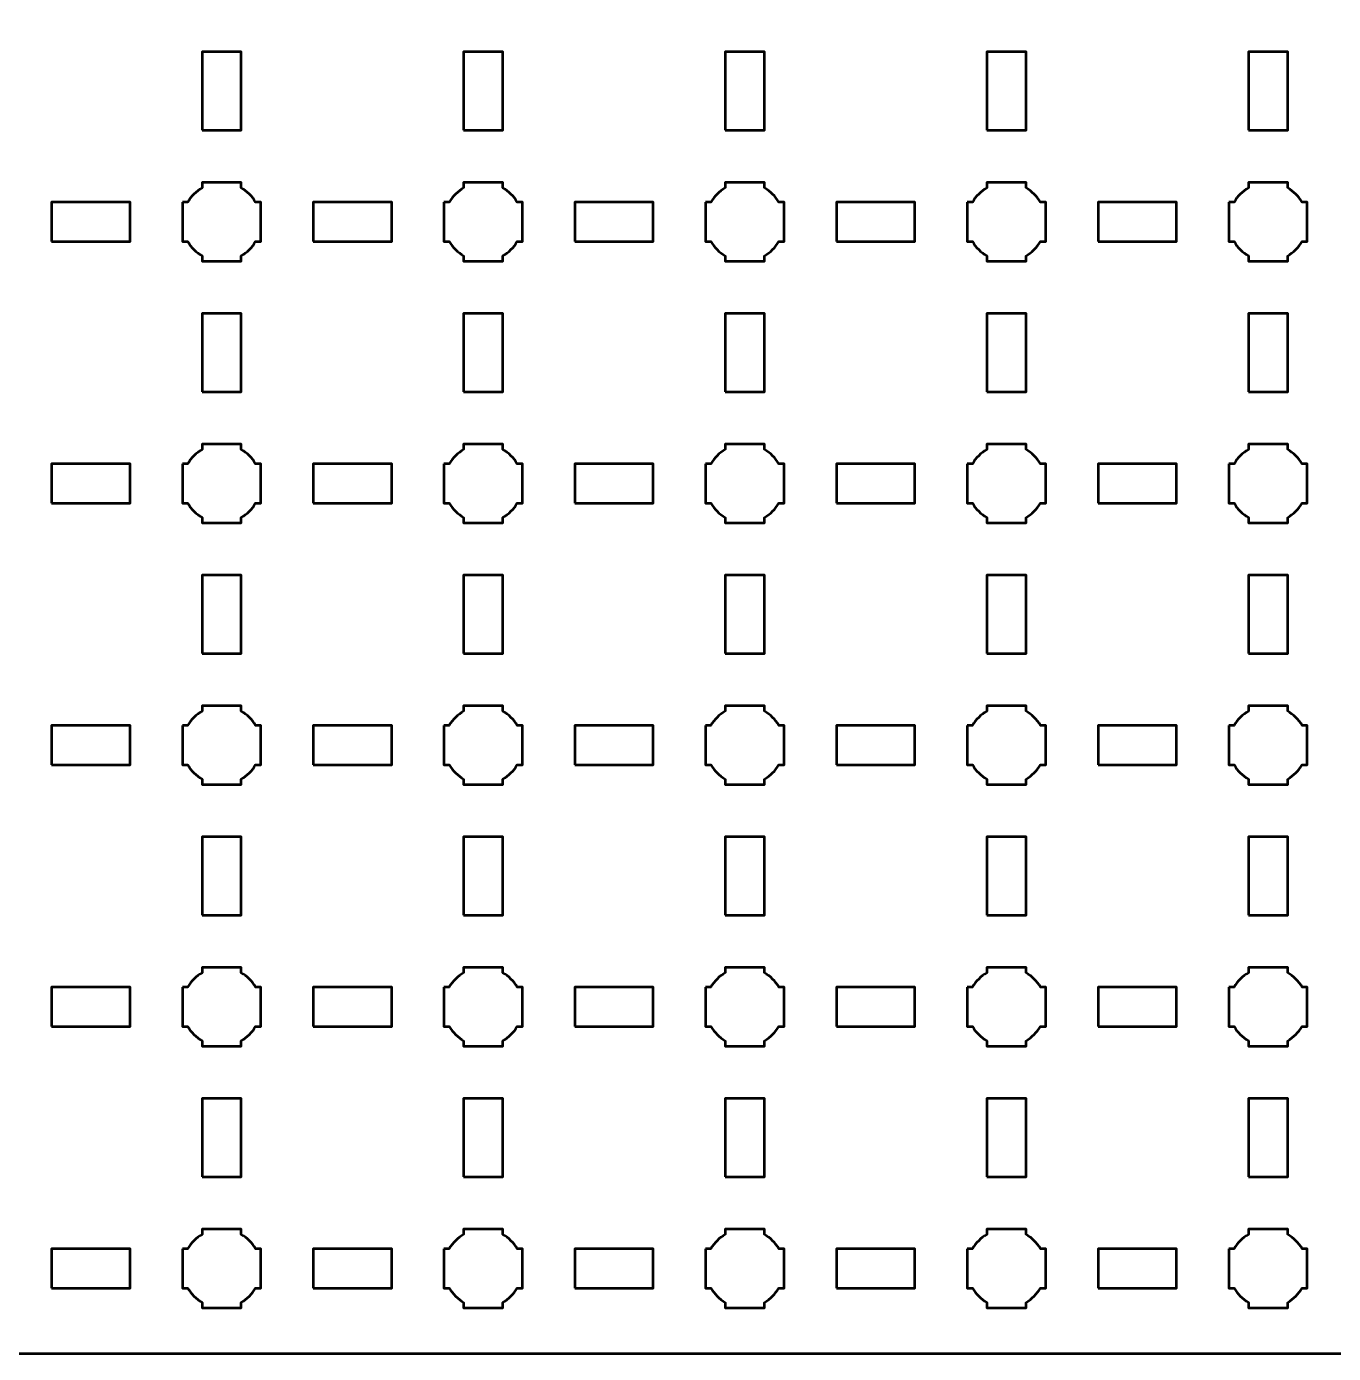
# Model space of a CAD drawing. Header units: centimetres. Extents: x -30.1 to 9.2, y -24.5 to -5.2.
# Drawn here: x -20.99 to -11, y -24.5 to -14.36 of the extents above; entities that cross this region are included whole.
import ezdxf

# ---------------------------------------------------------------- set-up
doc = ezdxf.new("R2010")
doc.units = ezdxf.units.CM
doc.header["$MEASUREMENT"] = 0
doc.layers.add('Layer 1', color=7, linetype='Continuous')

msp = doc.modelspace()

# ---------------------------------------------------------------- linework, layer by layer
at = {"layer": 'Layer 1', "color": 250, "lineweight": 53}
for points in [[(-19.65, -15.15), (-19.35, -15.15), (-19.35, -14.55), (-19.65, -14.55), (-19.65, -15.15)], [(-17.65, -15.15), (-17.35, -15.15), (-17.35, -14.55), (-17.65, -14.55), (-17.65, -15.15)], [(-15.65, -15.15), (-15.35, -15.15), (-15.35, -14.55), (-15.65, -14.55), (-15.65, -15.15)], [(-13.65, -15.15), (-13.35, -15.15), (-13.35, -14.55), (-13.65, -14.55), (-13.65, -15.15)], [(-11.65, -15.15), (-11.35, -15.15), (-11.35, -14.55), (-11.65, -14.55), (-11.65, -15.15)], [(-20.8, -16), (-20.2, -16), (-20.2, -15.7), (-20.8, -15.7), (-20.8, -16)], [(-18.8, -16), (-18.2, -16), (-18.2, -15.7), (-18.8, -15.7), (-18.8, -16)], [(-16.8, -16), (-16.2, -16), (-16.2, -15.7), (-16.8, -15.7), (-16.8, -16)], [(-14.8, -16), (-14.2, -16), (-14.2, -15.7), (-14.8, -15.7), (-14.8, -16)], [(-12.8, -16), (-12.2, -16), (-12.2, -15.7), (-12.8, -15.7), (-12.8, -16)], [(-19.65, -17.15), (-19.35, -17.15), (-19.35, -16.55), (-19.65, -16.55), (-19.65, -17.15)], [(-17.65, -17.15), (-17.35, -17.15), (-17.35, -16.55), (-17.65, -16.55), (-17.65, -17.15)], [(-15.65, -17.15), (-15.35, -17.15), (-15.35, -16.55), (-15.65, -16.55), (-15.65, -17.15)], [(-13.65, -17.15), (-13.35, -17.15), (-13.35, -16.55), (-13.65, -16.55), (-13.65, -17.15)], [(-11.65, -17.15), (-11.35, -17.15), (-11.35, -16.55), (-11.65, -16.55), (-11.65, -17.15)], [(-20.8, -18), (-20.2, -18), (-20.2, -17.7), (-20.8, -17.7), (-20.8, -18)], [(-18.8, -18), (-18.2, -18), (-18.2, -17.7), (-18.8, -17.7), (-18.8, -18)], [(-16.8, -18), (-16.2, -18), (-16.2, -17.7), (-16.8, -17.7), (-16.8, -18)], [(-14.8, -18), (-14.2, -18), (-14.2, -17.7), (-14.8, -17.7), (-14.8, -18)], [(-12.8, -18), (-12.2, -18), (-12.2, -17.7), (-12.8, -17.7), (-12.8, -18)], [(-19.65, -19.15), (-19.35, -19.15), (-19.35, -18.55), (-19.65, -18.55), (-19.65, -19.15)], [(-17.65, -19.15), (-17.35, -19.15), (-17.35, -18.55), (-17.65, -18.55), (-17.65, -19.15)], [(-15.65, -19.15), (-15.35, -19.15), (-15.35, -18.55), (-15.65, -18.55), (-15.65, -19.15)], [(-13.65, -19.15), (-13.35, -19.15), (-13.35, -18.55), (-13.65, -18.55), (-13.65, -19.15)], [(-11.65, -19.15), (-11.35, -19.15), (-11.35, -18.55), (-11.65, -18.55), (-11.65, -19.15)], [(-20.8, -20), (-20.2, -20), (-20.2, -19.7), (-20.8, -19.7), (-20.8, -20)], [(-18.8, -20), (-18.2, -20), (-18.2, -19.7), (-18.8, -19.7), (-18.8, -20)], [(-16.8, -20), (-16.2, -20), (-16.2, -19.7), (-16.8, -19.7), (-16.8, -20)], [(-14.8, -20), (-14.2, -20), (-14.2, -19.7), (-14.8, -19.7), (-14.8, -20)], [(-12.8, -20), (-12.2, -20), (-12.2, -19.7), (-12.8, -19.7), (-12.8, -20)], [(-19.65, -21.15), (-19.35, -21.15), (-19.35, -20.55), (-19.65, -20.55), (-19.65, -21.15)], [(-17.65, -21.15), (-17.35, -21.15), (-17.35, -20.55), (-17.65, -20.55), (-17.65, -21.15)], [(-15.65, -21.15), (-15.35, -21.15), (-15.35, -20.55), (-15.65, -20.55), (-15.65, -21.15)], [(-13.65, -21.15), (-13.35, -21.15), (-13.35, -20.55), (-13.65, -20.55), (-13.65, -21.15)], [(-11.65, -21.15), (-11.35, -21.15), (-11.35, -20.55), (-11.65, -20.55), (-11.65, -21.15)], [(-20.8, -22), (-20.2, -22), (-20.2, -21.7), (-20.8, -21.7), (-20.8, -22)], [(-18.8, -22), (-18.2, -22), (-18.2, -21.7), (-18.8, -21.7), (-18.8, -22)], [(-16.8, -22), (-16.2, -22), (-16.2, -21.7), (-16.8, -21.7), (-16.8, -22)], [(-14.8, -22), (-14.2, -22), (-14.2, -21.7), (-14.8, -21.7), (-14.8, -22)], [(-12.8, -22), (-12.2, -22), (-12.2, -21.7), (-12.8, -21.7), (-12.8, -22)], [(-19.65, -23.15), (-19.35, -23.15), (-19.35, -22.55), (-19.65, -22.55), (-19.65, -23.15)], [(-17.65, -23.15), (-17.35, -23.15), (-17.35, -22.55), (-17.65, -22.55), (-17.65, -23.15)], [(-15.65, -23.15), (-15.35, -23.15), (-15.35, -22.55), (-15.65, -22.55), (-15.65, -23.15)], [(-13.65, -23.15), (-13.35, -23.15), (-13.35, -22.55), (-13.65, -22.55), (-13.65, -23.15)], [(-11.65, -23.15), (-11.35, -23.15), (-11.35, -22.55), (-11.65, -22.55), (-11.65, -23.15)], [(-20.8, -24), (-20.2, -24), (-20.2, -23.7), (-20.8, -23.7), (-20.8, -24)], [(-18.8, -24), (-18.2, -24), (-18.2, -23.7), (-18.8, -23.7), (-18.8, -24)], [(-16.8, -24), (-16.2, -24), (-16.2, -23.7), (-16.8, -23.7), (-16.8, -24)], [(-14.8, -24), (-14.2, -24), (-14.2, -23.7), (-14.8, -23.7), (-14.8, -24)], [(-12.8, -24), (-12.2, -24), (-12.2, -23.7), (-12.8, -23.7), (-12.8, -24)]]:
    msp.add_lwpolyline(points, close=True, dxfattribs=at)
msp.add_open_spline([(-30.15, -24), (-30.15, -24), (-30.15, -5.7), (-30.15, -5.7), (-30.15, -5.7), (-30.15, -5.42391), (-29.92609, -5.2), (-29.65, -5.2), (-29.65, -5.2), (-29.65, -5.2), (8.65, -5.2), (8.65, -5.2), (8.65, -5.2), (8.92609, -5.2), (9.15, -5.42391), (9.15, -5.7), (9.15, -5.7), (9.15, -5.7), (9.15, -24), (9.15, -24), (9.15, -24), (9.15, -24.27609), (8.92609, -24.5), (8.65, -24.5), (8.65, -24.5), (8.65, -24.5), (-29.65, -24.5), (-29.65, -24.5), (-29.65, -24.5), (-29.92609, -24.5), (-30.15, -24.27609), (-30.15, -24)], degree=3, knots=[0, 0, 0, 0, 0.125, 0.125, 0.125, 0.125, 0.25, 0.25, 0.25, 0.25, 0.375, 0.375, 0.375, 0.375, 0.5, 0.5, 0.5, 0.5, 0.625, 0.625, 0.625, 0.625, 0.75, 0.75, 0.75, 0.75, 0.875, 0.875, 0.875, 0.875, 1, 1, 1, 1], dxfattribs=at)
at = {"layer": 'Layer 1', "lineweight": 53}
for points in [[(-19.8, -15.7), (-19.8, -15.7), (-19.75985, -15.7), (-19.75985, -15.7), (-19.75985, -15.7), (-19.7335, -15.65447), (-19.69553, -15.6165), (-19.65, -15.59015), (-19.65, -15.59015), (-19.65, -15.59015), (-19.65, -15.55), (-19.65, -15.55), (-19.65, -15.55), (-19.65, -15.55), (-19.5, -15.55), (-19.5, -15.55), (-19.5, -15.55), (-19.5, -15.55), (-19.35, -15.55), (-19.35, -15.55), (-19.35, -15.55), (-19.35, -15.55), (-19.35, -15.59015), (-19.35, -15.59015), (-19.35, -15.59015), (-19.30447, -15.6165), (-19.2665, -15.65447), (-19.24015, -15.7), (-19.24015, -15.7), (-19.24015, -15.7), (-19.2, -15.7), (-19.2, -15.7), (-19.2, -15.7), (-19.2, -15.7), (-19.2, -15.85), (-19.2, -15.85), (-19.2, -15.85), (-19.2, -15.85), (-19.2, -16), (-19.2, -16), (-19.2, -16), (-19.2, -16), (-19.24015, -16), (-19.24015, -16), (-19.24015, -16), (-19.2665, -16.04553), (-19.30447, -16.0835), (-19.35, -16.10985), (-19.35, -16.10985), (-19.35, -16.10985), (-19.35, -16.15), (-19.35, -16.15), (-19.35, -16.15), (-19.35, -16.15), (-19.5, -16.15), (-19.5, -16.15), (-19.5, -16.15), (-19.5, -16.15), (-19.65, -16.15), (-19.65, -16.15), (-19.65, -16.15), (-19.65, -16.15), (-19.65, -16.10985), (-19.65, -16.10985), (-19.65, -16.10985), (-19.69553, -16.0835), (-19.7335, -16.04553), (-19.75985, -16), (-19.75985, -16), (-19.75985, -16), (-19.8, -16), (-19.8, -16), (-19.8, -16), (-19.8, -16), (-19.8, -15.85), (-19.8, -15.85), (-19.8, -15.85), (-19.8, -15.85), (-19.8, -15.7), (-19.8, -15.7)], [(-17.8, -15.7), (-17.8, -15.7), (-17.75985, -15.7), (-17.75985, -15.7), (-17.75985, -15.7), (-17.7335, -15.65447), (-17.69553, -15.6165), (-17.65, -15.59015), (-17.65, -15.59015), (-17.65, -15.59015), (-17.65, -15.55), (-17.65, -15.55), (-17.65, -15.55), (-17.65, -15.55), (-17.5, -15.55), (-17.5, -15.55), (-17.5, -15.55), (-17.5, -15.55), (-17.35, -15.55), (-17.35, -15.55), (-17.35, -15.55), (-17.35, -15.55), (-17.35, -15.59015), (-17.35, -15.59015), (-17.35, -15.59015), (-17.30447, -15.6165), (-17.2665, -15.65447), (-17.24015, -15.7), (-17.24015, -15.7), (-17.24015, -15.7), (-17.2, -15.7), (-17.2, -15.7), (-17.2, -15.7), (-17.2, -15.7), (-17.2, -15.85), (-17.2, -15.85), (-17.2, -15.85), (-17.2, -15.85), (-17.2, -16), (-17.2, -16), (-17.2, -16), (-17.2, -16), (-17.24015, -16), (-17.24015, -16), (-17.24015, -16), (-17.2665, -16.04553), (-17.30447, -16.0835), (-17.35, -16.10985), (-17.35, -16.10985), (-17.35, -16.10985), (-17.35, -16.15), (-17.35, -16.15), (-17.35, -16.15), (-17.35, -16.15), (-17.5, -16.15), (-17.5, -16.15), (-17.5, -16.15), (-17.5, -16.15), (-17.65, -16.15), (-17.65, -16.15), (-17.65, -16.15), (-17.65, -16.15), (-17.65, -16.10985), (-17.65, -16.10985), (-17.65, -16.10985), (-17.69553, -16.0835), (-17.7335, -16.04553), (-17.75985, -16), (-17.75985, -16), (-17.75985, -16), (-17.8, -16), (-17.8, -16), (-17.8, -16), (-17.8, -16), (-17.8, -15.85), (-17.8, -15.85), (-17.8, -15.85), (-17.8, -15.85), (-17.8, -15.7), (-17.8, -15.7)], [(-15.8, -15.7), (-15.8, -15.7), (-15.75985, -15.7), (-15.75985, -15.7), (-15.75985, -15.7), (-15.7335, -15.65447), (-15.69553, -15.6165), (-15.65, -15.59015), (-15.65, -15.59015), (-15.65, -15.59015), (-15.65, -15.55), (-15.65, -15.55), (-15.65, -15.55), (-15.65, -15.55), (-15.5, -15.55), (-15.5, -15.55), (-15.5, -15.55), (-15.5, -15.55), (-15.35, -15.55), (-15.35, -15.55), (-15.35, -15.55), (-15.35, -15.55), (-15.35, -15.59015), (-15.35, -15.59015), (-15.35, -15.59015), (-15.30447, -15.6165), (-15.2665, -15.65447), (-15.24015, -15.7), (-15.24015, -15.7), (-15.24015, -15.7), (-15.2, -15.7), (-15.2, -15.7), (-15.2, -15.7), (-15.2, -15.7), (-15.2, -15.85), (-15.2, -15.85), (-15.2, -15.85), (-15.2, -15.85), (-15.2, -16), (-15.2, -16), (-15.2, -16), (-15.2, -16), (-15.24015, -16), (-15.24015, -16), (-15.24015, -16), (-15.2665, -16.04553), (-15.30447, -16.0835), (-15.35, -16.10985), (-15.35, -16.10985), (-15.35, -16.10985), (-15.35, -16.15), (-15.35, -16.15), (-15.35, -16.15), (-15.35, -16.15), (-15.5, -16.15), (-15.5, -16.15), (-15.5, -16.15), (-15.5, -16.15), (-15.65, -16.15), (-15.65, -16.15), (-15.65, -16.15), (-15.65, -16.15), (-15.65, -16.10985), (-15.65, -16.10985), (-15.65, -16.10985), (-15.69553, -16.0835), (-15.7335, -16.04553), (-15.75985, -16), (-15.75985, -16), (-15.75985, -16), (-15.8, -16), (-15.8, -16), (-15.8, -16), (-15.8, -16), (-15.8, -15.85), (-15.8, -15.85), (-15.8, -15.85), (-15.8, -15.85), (-15.8, -15.7), (-15.8, -15.7)], [(-13.8, -15.7), (-13.8, -15.7), (-13.75985, -15.7), (-13.75985, -15.7), (-13.75985, -15.7), (-13.7335, -15.65447), (-13.69553, -15.6165), (-13.65, -15.59015), (-13.65, -15.59015), (-13.65, -15.59015), (-13.65, -15.55), (-13.65, -15.55), (-13.65, -15.55), (-13.65, -15.55), (-13.5, -15.55), (-13.5, -15.55), (-13.5, -15.55), (-13.5, -15.55), (-13.35, -15.55), (-13.35, -15.55), (-13.35, -15.55), (-13.35, -15.55), (-13.35, -15.59015), (-13.35, -15.59015), (-13.35, -15.59015), (-13.30447, -15.6165), (-13.2665, -15.65447), (-13.24015, -15.7), (-13.24015, -15.7), (-13.24015, -15.7), (-13.2, -15.7), (-13.2, -15.7), (-13.2, -15.7), (-13.2, -15.7), (-13.2, -15.85), (-13.2, -15.85), (-13.2, -15.85), (-13.2, -15.85), (-13.2, -16), (-13.2, -16), (-13.2, -16), (-13.2, -16), (-13.24015, -16), (-13.24015, -16), (-13.24015, -16), (-13.2665, -16.04553), (-13.30447, -16.0835), (-13.35, -16.10985), (-13.35, -16.10985), (-13.35, -16.10985), (-13.35, -16.15), (-13.35, -16.15), (-13.35, -16.15), (-13.35, -16.15), (-13.5, -16.15), (-13.5, -16.15), (-13.5, -16.15), (-13.5, -16.15), (-13.65, -16.15), (-13.65, -16.15), (-13.65, -16.15), (-13.65, -16.15), (-13.65, -16.10985), (-13.65, -16.10985), (-13.65, -16.10985), (-13.69553, -16.0835), (-13.7335, -16.04553), (-13.75985, -16), (-13.75985, -16), (-13.75985, -16), (-13.8, -16), (-13.8, -16), (-13.8, -16), (-13.8, -16), (-13.8, -15.85), (-13.8, -15.85), (-13.8, -15.85), (-13.8, -15.85), (-13.8, -15.7), (-13.8, -15.7)], [(-11.8, -15.7), (-11.8, -15.7), (-11.75985, -15.7), (-11.75985, -15.7), (-11.75985, -15.7), (-11.7335, -15.65447), (-11.69553, -15.6165), (-11.65, -15.59015), (-11.65, -15.59015), (-11.65, -15.59015), (-11.65, -15.55), (-11.65, -15.55), (-11.65, -15.55), (-11.65, -15.55), (-11.5, -15.55), (-11.5, -15.55), (-11.5, -15.55), (-11.5, -15.55), (-11.35, -15.55), (-11.35, -15.55), (-11.35, -15.55), (-11.35, -15.55), (-11.35, -15.59015), (-11.35, -15.59015), (-11.35, -15.59015), (-11.30447, -15.6165), (-11.2665, -15.65447), (-11.24015, -15.7), (-11.24015, -15.7), (-11.24015, -15.7), (-11.2, -15.7), (-11.2, -15.7), (-11.2, -15.7), (-11.2, -15.7), (-11.2, -15.85), (-11.2, -15.85), (-11.2, -15.85), (-11.2, -15.85), (-11.2, -16), (-11.2, -16), (-11.2, -16), (-11.2, -16), (-11.24015, -16), (-11.24015, -16), (-11.24015, -16), (-11.2665, -16.04553), (-11.30447, -16.0835), (-11.35, -16.10985), (-11.35, -16.10985), (-11.35, -16.10985), (-11.35, -16.15), (-11.35, -16.15), (-11.35, -16.15), (-11.35, -16.15), (-11.5, -16.15), (-11.5, -16.15), (-11.5, -16.15), (-11.5, -16.15), (-11.65, -16.15), (-11.65, -16.15), (-11.65, -16.15), (-11.65, -16.15), (-11.65, -16.10985), (-11.65, -16.10985), (-11.65, -16.10985), (-11.69553, -16.0835), (-11.7335, -16.04553), (-11.75985, -16), (-11.75985, -16), (-11.75985, -16), (-11.8, -16), (-11.8, -16), (-11.8, -16), (-11.8, -16), (-11.8, -15.85), (-11.8, -15.85), (-11.8, -15.85), (-11.8, -15.85), (-11.8, -15.7), (-11.8, -15.7)], [(-19.8, -17.7), (-19.8, -17.7), (-19.75985, -17.7), (-19.75985, -17.7), (-19.75985, -17.7), (-19.7335, -17.65447), (-19.69553, -17.6165), (-19.65, -17.59015), (-19.65, -17.59015), (-19.65, -17.59015), (-19.65, -17.55), (-19.65, -17.55), (-19.65, -17.55), (-19.65, -17.55), (-19.5, -17.55), (-19.5, -17.55), (-19.5, -17.55), (-19.5, -17.55), (-19.35, -17.55), (-19.35, -17.55), (-19.35, -17.55), (-19.35, -17.55), (-19.35, -17.59015), (-19.35, -17.59015), (-19.35, -17.59015), (-19.30447, -17.6165), (-19.2665, -17.65447), (-19.24015, -17.7), (-19.24015, -17.7), (-19.24015, -17.7), (-19.2, -17.7), (-19.2, -17.7), (-19.2, -17.7), (-19.2, -17.7), (-19.2, -17.85), (-19.2, -17.85), (-19.2, -17.85), (-19.2, -17.85), (-19.2, -18), (-19.2, -18), (-19.2, -18), (-19.2, -18), (-19.24015, -18), (-19.24015, -18), (-19.24015, -18), (-19.2665, -18.04553), (-19.30447, -18.0835), (-19.35, -18.10985), (-19.35, -18.10985), (-19.35, -18.10985), (-19.35, -18.15), (-19.35, -18.15), (-19.35, -18.15), (-19.35, -18.15), (-19.5, -18.15), (-19.5, -18.15), (-19.5, -18.15), (-19.5, -18.15), (-19.65, -18.15), (-19.65, -18.15), (-19.65, -18.15), (-19.65, -18.15), (-19.65, -18.10985), (-19.65, -18.10985), (-19.65, -18.10985), (-19.69553, -18.0835), (-19.7335, -18.04553), (-19.75985, -18), (-19.75985, -18), (-19.75985, -18), (-19.8, -18), (-19.8, -18), (-19.8, -18), (-19.8, -18), (-19.8, -17.85), (-19.8, -17.85), (-19.8, -17.85), (-19.8, -17.85), (-19.8, -17.7), (-19.8, -17.7)], [(-17.8, -17.7), (-17.8, -17.7), (-17.75985, -17.7), (-17.75985, -17.7), (-17.75985, -17.7), (-17.7335, -17.65447), (-17.69553, -17.6165), (-17.65, -17.59015), (-17.65, -17.59015), (-17.65, -17.59015), (-17.65, -17.55), (-17.65, -17.55), (-17.65, -17.55), (-17.65, -17.55), (-17.5, -17.55), (-17.5, -17.55), (-17.5, -17.55), (-17.5, -17.55), (-17.35, -17.55), (-17.35, -17.55), (-17.35, -17.55), (-17.35, -17.55), (-17.35, -17.59015), (-17.35, -17.59015), (-17.35, -17.59015), (-17.30447, -17.6165), (-17.2665, -17.65447), (-17.24015, -17.7), (-17.24015, -17.7), (-17.24015, -17.7), (-17.2, -17.7), (-17.2, -17.7), (-17.2, -17.7), (-17.2, -17.7), (-17.2, -17.85), (-17.2, -17.85), (-17.2, -17.85), (-17.2, -17.85), (-17.2, -18), (-17.2, -18), (-17.2, -18), (-17.2, -18), (-17.24015, -18), (-17.24015, -18), (-17.24015, -18), (-17.2665, -18.04553), (-17.30447, -18.0835), (-17.35, -18.10985), (-17.35, -18.10985), (-17.35, -18.10985), (-17.35, -18.15), (-17.35, -18.15), (-17.35, -18.15), (-17.35, -18.15), (-17.5, -18.15), (-17.5, -18.15), (-17.5, -18.15), (-17.5, -18.15), (-17.65, -18.15), (-17.65, -18.15), (-17.65, -18.15), (-17.65, -18.15), (-17.65, -18.10985), (-17.65, -18.10985), (-17.65, -18.10985), (-17.69553, -18.0835), (-17.7335, -18.04553), (-17.75985, -18), (-17.75985, -18), (-17.75985, -18), (-17.8, -18), (-17.8, -18), (-17.8, -18), (-17.8, -18), (-17.8, -17.85), (-17.8, -17.85), (-17.8, -17.85), (-17.8, -17.85), (-17.8, -17.7), (-17.8, -17.7)], [(-15.8, -17.7), (-15.8, -17.7), (-15.75985, -17.7), (-15.75985, -17.7), (-15.75985, -17.7), (-15.7335, -17.65447), (-15.69553, -17.6165), (-15.65, -17.59015), (-15.65, -17.59015), (-15.65, -17.59015), (-15.65, -17.55), (-15.65, -17.55), (-15.65, -17.55), (-15.65, -17.55), (-15.5, -17.55), (-15.5, -17.55), (-15.5, -17.55), (-15.5, -17.55), (-15.35, -17.55), (-15.35, -17.55), (-15.35, -17.55), (-15.35, -17.55), (-15.35, -17.59015), (-15.35, -17.59015), (-15.35, -17.59015), (-15.30447, -17.6165), (-15.2665, -17.65447), (-15.24015, -17.7), (-15.24015, -17.7), (-15.24015, -17.7), (-15.2, -17.7), (-15.2, -17.7), (-15.2, -17.7), (-15.2, -17.7), (-15.2, -17.85), (-15.2, -17.85), (-15.2, -17.85), (-15.2, -17.85), (-15.2, -18), (-15.2, -18), (-15.2, -18), (-15.2, -18), (-15.24015, -18), (-15.24015, -18), (-15.24015, -18), (-15.2665, -18.04553), (-15.30447, -18.0835), (-15.35, -18.10985), (-15.35, -18.10985), (-15.35, -18.10985), (-15.35, -18.15), (-15.35, -18.15), (-15.35, -18.15), (-15.35, -18.15), (-15.5, -18.15), (-15.5, -18.15), (-15.5, -18.15), (-15.5, -18.15), (-15.65, -18.15), (-15.65, -18.15), (-15.65, -18.15), (-15.65, -18.15), (-15.65, -18.10985), (-15.65, -18.10985), (-15.65, -18.10985), (-15.69553, -18.0835), (-15.7335, -18.04553), (-15.75985, -18), (-15.75985, -18), (-15.75985, -18), (-15.8, -18), (-15.8, -18), (-15.8, -18), (-15.8, -18), (-15.8, -17.85), (-15.8, -17.85), (-15.8, -17.85), (-15.8, -17.85), (-15.8, -17.7), (-15.8, -17.7)], [(-13.8, -17.7), (-13.8, -17.7), (-13.75985, -17.7), (-13.75985, -17.7), (-13.75985, -17.7), (-13.7335, -17.65447), (-13.69553, -17.6165), (-13.65, -17.59015), (-13.65, -17.59015), (-13.65, -17.59015), (-13.65, -17.55), (-13.65, -17.55), (-13.65, -17.55), (-13.65, -17.55), (-13.5, -17.55), (-13.5, -17.55), (-13.5, -17.55), (-13.5, -17.55), (-13.35, -17.55), (-13.35, -17.55), (-13.35, -17.55), (-13.35, -17.55), (-13.35, -17.59015), (-13.35, -17.59015), (-13.35, -17.59015), (-13.30447, -17.6165), (-13.2665, -17.65447), (-13.24015, -17.7), (-13.24015, -17.7), (-13.24015, -17.7), (-13.2, -17.7), (-13.2, -17.7), (-13.2, -17.7), (-13.2, -17.7), (-13.2, -17.85), (-13.2, -17.85), (-13.2, -17.85), (-13.2, -17.85), (-13.2, -18), (-13.2, -18), (-13.2, -18), (-13.2, -18), (-13.24015, -18), (-13.24015, -18), (-13.24015, -18), (-13.2665, -18.04553), (-13.30447, -18.0835), (-13.35, -18.10985), (-13.35, -18.10985), (-13.35, -18.10985), (-13.35, -18.15), (-13.35, -18.15), (-13.35, -18.15), (-13.35, -18.15), (-13.5, -18.15), (-13.5, -18.15), (-13.5, -18.15), (-13.5, -18.15), (-13.65, -18.15), (-13.65, -18.15), (-13.65, -18.15), (-13.65, -18.15), (-13.65, -18.10985), (-13.65, -18.10985), (-13.65, -18.10985), (-13.69553, -18.0835), (-13.7335, -18.04553), (-13.75985, -18), (-13.75985, -18), (-13.75985, -18), (-13.8, -18), (-13.8, -18), (-13.8, -18), (-13.8, -18), (-13.8, -17.85), (-13.8, -17.85), (-13.8, -17.85), (-13.8, -17.85), (-13.8, -17.7), (-13.8, -17.7)], [(-11.8, -17.7), (-11.8, -17.7), (-11.75985, -17.7), (-11.75985, -17.7), (-11.75985, -17.7), (-11.7335, -17.65447), (-11.69553, -17.6165), (-11.65, -17.59015), (-11.65, -17.59015), (-11.65, -17.59015), (-11.65, -17.55), (-11.65, -17.55), (-11.65, -17.55), (-11.65, -17.55), (-11.5, -17.55), (-11.5, -17.55), (-11.5, -17.55), (-11.5, -17.55), (-11.35, -17.55), (-11.35, -17.55), (-11.35, -17.55), (-11.35, -17.55), (-11.35, -17.59015), (-11.35, -17.59015), (-11.35, -17.59015), (-11.30447, -17.6165), (-11.2665, -17.65447), (-11.24015, -17.7), (-11.24015, -17.7), (-11.24015, -17.7), (-11.2, -17.7), (-11.2, -17.7), (-11.2, -17.7), (-11.2, -17.7), (-11.2, -17.85), (-11.2, -17.85), (-11.2, -17.85), (-11.2, -17.85), (-11.2, -18), (-11.2, -18), (-11.2, -18), (-11.2, -18), (-11.24015, -18), (-11.24015, -18), (-11.24015, -18), (-11.2665, -18.04553), (-11.30447, -18.0835), (-11.35, -18.10985), (-11.35, -18.10985), (-11.35, -18.10985), (-11.35, -18.15), (-11.35, -18.15), (-11.35, -18.15), (-11.35, -18.15), (-11.5, -18.15), (-11.5, -18.15), (-11.5, -18.15), (-11.5, -18.15), (-11.65, -18.15), (-11.65, -18.15), (-11.65, -18.15), (-11.65, -18.15), (-11.65, -18.10985), (-11.65, -18.10985), (-11.65, -18.10985), (-11.69553, -18.0835), (-11.7335, -18.04553), (-11.75985, -18), (-11.75985, -18), (-11.75985, -18), (-11.8, -18), (-11.8, -18), (-11.8, -18), (-11.8, -18), (-11.8, -17.85), (-11.8, -17.85), (-11.8, -17.85), (-11.8, -17.85), (-11.8, -17.7), (-11.8, -17.7)], [(-19.8, -19.7), (-19.8, -19.7), (-19.75985, -19.7), (-19.75985, -19.7), (-19.75985, -19.7), (-19.7335, -19.65447), (-19.69553, -19.6165), (-19.65, -19.59015), (-19.65, -19.59015), (-19.65, -19.59015), (-19.65, -19.55), (-19.65, -19.55), (-19.65, -19.55), (-19.65, -19.55), (-19.5, -19.55), (-19.5, -19.55), (-19.5, -19.55), (-19.5, -19.55), (-19.35, -19.55), (-19.35, -19.55), (-19.35, -19.55), (-19.35, -19.55), (-19.35, -19.59015), (-19.35, -19.59015), (-19.35, -19.59015), (-19.30447, -19.6165), (-19.2665, -19.65447), (-19.24015, -19.7), (-19.24015, -19.7), (-19.24015, -19.7), (-19.2, -19.7), (-19.2, -19.7), (-19.2, -19.7), (-19.2, -19.7), (-19.2, -19.85), (-19.2, -19.85), (-19.2, -19.85), (-19.2, -19.85), (-19.2, -20), (-19.2, -20), (-19.2, -20), (-19.2, -20), (-19.24015, -20), (-19.24015, -20), (-19.24015, -20), (-19.2665, -20.04553), (-19.30447, -20.0835), (-19.35, -20.10985), (-19.35, -20.10985), (-19.35, -20.10985), (-19.35, -20.15), (-19.35, -20.15), (-19.35, -20.15), (-19.35, -20.15), (-19.5, -20.15), (-19.5, -20.15), (-19.5, -20.15), (-19.5, -20.15), (-19.65, -20.15), (-19.65, -20.15), (-19.65, -20.15), (-19.65, -20.15), (-19.65, -20.10985), (-19.65, -20.10985), (-19.65, -20.10985), (-19.69553, -20.0835), (-19.7335, -20.04553), (-19.75985, -20), (-19.75985, -20), (-19.75985, -20), (-19.8, -20), (-19.8, -20), (-19.8, -20), (-19.8, -20), (-19.8, -19.85), (-19.8, -19.85), (-19.8, -19.85), (-19.8, -19.85), (-19.8, -19.7), (-19.8, -19.7)], [(-17.8, -19.7), (-17.8, -19.7), (-17.75985, -19.7), (-17.75985, -19.7), (-17.75985, -19.7), (-17.7335, -19.65447), (-17.69553, -19.6165), (-17.65, -19.59015), (-17.65, -19.59015), (-17.65, -19.59015), (-17.65, -19.55), (-17.65, -19.55), (-17.65, -19.55), (-17.65, -19.55), (-17.5, -19.55), (-17.5, -19.55), (-17.5, -19.55), (-17.5, -19.55), (-17.35, -19.55), (-17.35, -19.55), (-17.35, -19.55), (-17.35, -19.55), (-17.35, -19.59015), (-17.35, -19.59015), (-17.35, -19.59015), (-17.30447, -19.6165), (-17.2665, -19.65447), (-17.24015, -19.7), (-17.24015, -19.7), (-17.24015, -19.7), (-17.2, -19.7), (-17.2, -19.7), (-17.2, -19.7), (-17.2, -19.7), (-17.2, -19.85), (-17.2, -19.85), (-17.2, -19.85), (-17.2, -19.85), (-17.2, -20), (-17.2, -20), (-17.2, -20), (-17.2, -20), (-17.24015, -20), (-17.24015, -20), (-17.24015, -20), (-17.2665, -20.04553), (-17.30447, -20.0835), (-17.35, -20.10985), (-17.35, -20.10985), (-17.35, -20.10985), (-17.35, -20.15), (-17.35, -20.15), (-17.35, -20.15), (-17.35, -20.15), (-17.5, -20.15), (-17.5, -20.15), (-17.5, -20.15), (-17.5, -20.15), (-17.65, -20.15), (-17.65, -20.15), (-17.65, -20.15), (-17.65, -20.15), (-17.65, -20.10985), (-17.65, -20.10985), (-17.65, -20.10985), (-17.69553, -20.0835), (-17.7335, -20.04553), (-17.75985, -20), (-17.75985, -20), (-17.75985, -20), (-17.8, -20), (-17.8, -20), (-17.8, -20), (-17.8, -20), (-17.8, -19.85), (-17.8, -19.85), (-17.8, -19.85), (-17.8, -19.85), (-17.8, -19.7), (-17.8, -19.7)], [(-15.8, -19.7), (-15.8, -19.7), (-15.75985, -19.7), (-15.75985, -19.7), (-15.75985, -19.7), (-15.7335, -19.65447), (-15.69553, -19.6165), (-15.65, -19.59015), (-15.65, -19.59015), (-15.65, -19.59015), (-15.65, -19.55), (-15.65, -19.55), (-15.65, -19.55), (-15.65, -19.55), (-15.5, -19.55), (-15.5, -19.55), (-15.5, -19.55), (-15.5, -19.55), (-15.35, -19.55), (-15.35, -19.55), (-15.35, -19.55), (-15.35, -19.55), (-15.35, -19.59015), (-15.35, -19.59015), (-15.35, -19.59015), (-15.30447, -19.6165), (-15.2665, -19.65447), (-15.24015, -19.7), (-15.24015, -19.7), (-15.24015, -19.7), (-15.2, -19.7), (-15.2, -19.7), (-15.2, -19.7), (-15.2, -19.7), (-15.2, -19.85), (-15.2, -19.85), (-15.2, -19.85), (-15.2, -19.85), (-15.2, -20), (-15.2, -20), (-15.2, -20), (-15.2, -20), (-15.24015, -20), (-15.24015, -20), (-15.24015, -20), (-15.2665, -20.04553), (-15.30447, -20.0835), (-15.35, -20.10985), (-15.35, -20.10985), (-15.35, -20.10985), (-15.35, -20.15), (-15.35, -20.15), (-15.35, -20.15), (-15.35, -20.15), (-15.5, -20.15), (-15.5, -20.15), (-15.5, -20.15), (-15.5, -20.15), (-15.65, -20.15), (-15.65, -20.15), (-15.65, -20.15), (-15.65, -20.15), (-15.65, -20.10985), (-15.65, -20.10985), (-15.65, -20.10985), (-15.69553, -20.0835), (-15.7335, -20.04553), (-15.75985, -20), (-15.75985, -20), (-15.75985, -20), (-15.8, -20), (-15.8, -20), (-15.8, -20), (-15.8, -20), (-15.8, -19.85), (-15.8, -19.85), (-15.8, -19.85), (-15.8, -19.85), (-15.8, -19.7), (-15.8, -19.7)], [(-13.8, -19.7), (-13.8, -19.7), (-13.75985, -19.7), (-13.75985, -19.7), (-13.75985, -19.7), (-13.7335, -19.65447), (-13.69553, -19.6165), (-13.65, -19.59015), (-13.65, -19.59015), (-13.65, -19.59015), (-13.65, -19.55), (-13.65, -19.55), (-13.65, -19.55), (-13.65, -19.55), (-13.5, -19.55), (-13.5, -19.55), (-13.5, -19.55), (-13.5, -19.55), (-13.35, -19.55), (-13.35, -19.55), (-13.35, -19.55), (-13.35, -19.55), (-13.35, -19.59015), (-13.35, -19.59015), (-13.35, -19.59015), (-13.30447, -19.6165), (-13.2665, -19.65447), (-13.24015, -19.7), (-13.24015, -19.7), (-13.24015, -19.7), (-13.2, -19.7), (-13.2, -19.7), (-13.2, -19.7), (-13.2, -19.7), (-13.2, -19.85), (-13.2, -19.85), (-13.2, -19.85), (-13.2, -19.85), (-13.2, -20), (-13.2, -20), (-13.2, -20), (-13.2, -20), (-13.24015, -20), (-13.24015, -20), (-13.24015, -20), (-13.2665, -20.04553), (-13.30447, -20.0835), (-13.35, -20.10985), (-13.35, -20.10985), (-13.35, -20.10985), (-13.35, -20.15), (-13.35, -20.15), (-13.35, -20.15), (-13.35, -20.15), (-13.5, -20.15), (-13.5, -20.15), (-13.5, -20.15), (-13.5, -20.15), (-13.65, -20.15), (-13.65, -20.15), (-13.65, -20.15), (-13.65, -20.15), (-13.65, -20.10985), (-13.65, -20.10985), (-13.65, -20.10985), (-13.69553, -20.0835), (-13.7335, -20.04553), (-13.75985, -20), (-13.75985, -20), (-13.75985, -20), (-13.8, -20), (-13.8, -20), (-13.8, -20), (-13.8, -20), (-13.8, -19.85), (-13.8, -19.85), (-13.8, -19.85), (-13.8, -19.85), (-13.8, -19.7), (-13.8, -19.7)], [(-11.8, -19.7), (-11.8, -19.7), (-11.75985, -19.7), (-11.75985, -19.7), (-11.75985, -19.7), (-11.7335, -19.65447), (-11.69553, -19.6165), (-11.65, -19.59015), (-11.65, -19.59015), (-11.65, -19.59015), (-11.65, -19.55), (-11.65, -19.55), (-11.65, -19.55), (-11.65, -19.55), (-11.5, -19.55), (-11.5, -19.55), (-11.5, -19.55), (-11.5, -19.55), (-11.35, -19.55), (-11.35, -19.55), (-11.35, -19.55), (-11.35, -19.55), (-11.35, -19.59015), (-11.35, -19.59015), (-11.35, -19.59015), (-11.30447, -19.6165), (-11.2665, -19.65447), (-11.24015, -19.7), (-11.24015, -19.7), (-11.24015, -19.7), (-11.2, -19.7), (-11.2, -19.7), (-11.2, -19.7), (-11.2, -19.7), (-11.2, -19.85), (-11.2, -19.85), (-11.2, -19.85), (-11.2, -19.85), (-11.2, -20), (-11.2, -20), (-11.2, -20), (-11.2, -20), (-11.24015, -20), (-11.24015, -20), (-11.24015, -20), (-11.2665, -20.04553), (-11.30447, -20.0835), (-11.35, -20.10985), (-11.35, -20.10985), (-11.35, -20.10985), (-11.35, -20.15), (-11.35, -20.15), (-11.35, -20.15), (-11.35, -20.15), (-11.5, -20.15), (-11.5, -20.15), (-11.5, -20.15), (-11.5, -20.15), (-11.65, -20.15), (-11.65, -20.15), (-11.65, -20.15), (-11.65, -20.15), (-11.65, -20.10985), (-11.65, -20.10985), (-11.65, -20.10985), (-11.69553, -20.0835), (-11.7335, -20.04553), (-11.75985, -20), (-11.75985, -20), (-11.75985, -20), (-11.8, -20), (-11.8, -20), (-11.8, -20), (-11.8, -20), (-11.8, -19.85), (-11.8, -19.85), (-11.8, -19.85), (-11.8, -19.85), (-11.8, -19.7), (-11.8, -19.7)], [(-19.8, -21.7), (-19.8, -21.7), (-19.75985, -21.7), (-19.75985, -21.7), (-19.75985, -21.7), (-19.7335, -21.65447), (-19.69553, -21.6165), (-19.65, -21.59015), (-19.65, -21.59015), (-19.65, -21.59015), (-19.65, -21.55), (-19.65, -21.55), (-19.65, -21.55), (-19.65, -21.55), (-19.5, -21.55), (-19.5, -21.55), (-19.5, -21.55), (-19.5, -21.55), (-19.35, -21.55), (-19.35, -21.55), (-19.35, -21.55), (-19.35, -21.55), (-19.35, -21.59015), (-19.35, -21.59015), (-19.35, -21.59015), (-19.30447, -21.6165), (-19.2665, -21.65447), (-19.24015, -21.7), (-19.24015, -21.7), (-19.24015, -21.7), (-19.2, -21.7), (-19.2, -21.7), (-19.2, -21.7), (-19.2, -21.7), (-19.2, -21.85), (-19.2, -21.85), (-19.2, -21.85), (-19.2, -21.85), (-19.2, -22), (-19.2, -22), (-19.2, -22), (-19.2, -22), (-19.24015, -22), (-19.24015, -22), (-19.24015, -22), (-19.2665, -22.04553), (-19.30447, -22.0835), (-19.35, -22.10985), (-19.35, -22.10985), (-19.35, -22.10985), (-19.35, -22.15), (-19.35, -22.15), (-19.35, -22.15), (-19.35, -22.15), (-19.5, -22.15), (-19.5, -22.15), (-19.5, -22.15), (-19.5, -22.15), (-19.65, -22.15), (-19.65, -22.15), (-19.65, -22.15), (-19.65, -22.15), (-19.65, -22.10985), (-19.65, -22.10985), (-19.65, -22.10985), (-19.69553, -22.0835), (-19.7335, -22.04553), (-19.75985, -22), (-19.75985, -22), (-19.75985, -22), (-19.8, -22), (-19.8, -22), (-19.8, -22), (-19.8, -22), (-19.8, -21.85), (-19.8, -21.85), (-19.8, -21.85), (-19.8, -21.85), (-19.8, -21.7), (-19.8, -21.7)], [(-17.8, -21.7), (-17.8, -21.7), (-17.75985, -21.7), (-17.75985, -21.7), (-17.75985, -21.7), (-17.7335, -21.65447), (-17.69553, -21.6165), (-17.65, -21.59015), (-17.65, -21.59015), (-17.65, -21.59015), (-17.65, -21.55), (-17.65, -21.55), (-17.65, -21.55), (-17.65, -21.55), (-17.5, -21.55), (-17.5, -21.55), (-17.5, -21.55), (-17.5, -21.55), (-17.35, -21.55), (-17.35, -21.55), (-17.35, -21.55), (-17.35, -21.55), (-17.35, -21.59015), (-17.35, -21.59015), (-17.35, -21.59015), (-17.30447, -21.6165), (-17.2665, -21.65447), (-17.24015, -21.7), (-17.24015, -21.7), (-17.24015, -21.7), (-17.2, -21.7), (-17.2, -21.7), (-17.2, -21.7), (-17.2, -21.7), (-17.2, -21.85), (-17.2, -21.85), (-17.2, -21.85), (-17.2, -21.85), (-17.2, -22), (-17.2, -22), (-17.2, -22), (-17.2, -22), (-17.24015, -22), (-17.24015, -22), (-17.24015, -22), (-17.2665, -22.04553), (-17.30447, -22.0835), (-17.35, -22.10985), (-17.35, -22.10985), (-17.35, -22.10985), (-17.35, -22.15), (-17.35, -22.15), (-17.35, -22.15), (-17.35, -22.15), (-17.5, -22.15), (-17.5, -22.15), (-17.5, -22.15), (-17.5, -22.15), (-17.65, -22.15), (-17.65, -22.15), (-17.65, -22.15), (-17.65, -22.15), (-17.65, -22.10985), (-17.65, -22.10985), (-17.65, -22.10985), (-17.69553, -22.0835), (-17.7335, -22.04553), (-17.75985, -22), (-17.75985, -22), (-17.75985, -22), (-17.8, -22), (-17.8, -22), (-17.8, -22), (-17.8, -22), (-17.8, -21.85), (-17.8, -21.85), (-17.8, -21.85), (-17.8, -21.85), (-17.8, -21.7), (-17.8, -21.7)], [(-15.8, -21.7), (-15.8, -21.7), (-15.75985, -21.7), (-15.75985, -21.7), (-15.75985, -21.7), (-15.7335, -21.65447), (-15.69553, -21.6165), (-15.65, -21.59015), (-15.65, -21.59015), (-15.65, -21.59015), (-15.65, -21.55), (-15.65, -21.55), (-15.65, -21.55), (-15.65, -21.55), (-15.5, -21.55), (-15.5, -21.55), (-15.5, -21.55), (-15.5, -21.55), (-15.35, -21.55), (-15.35, -21.55), (-15.35, -21.55), (-15.35, -21.55), (-15.35, -21.59015), (-15.35, -21.59015), (-15.35, -21.59015), (-15.30447, -21.6165), (-15.2665, -21.65447), (-15.24015, -21.7), (-15.24015, -21.7), (-15.24015, -21.7), (-15.2, -21.7), (-15.2, -21.7), (-15.2, -21.7), (-15.2, -21.7), (-15.2, -21.85), (-15.2, -21.85), (-15.2, -21.85), (-15.2, -21.85), (-15.2, -22), (-15.2, -22), (-15.2, -22), (-15.2, -22), (-15.24015, -22), (-15.24015, -22), (-15.24015, -22), (-15.2665, -22.04553), (-15.30447, -22.0835), (-15.35, -22.10985), (-15.35, -22.10985), (-15.35, -22.10985), (-15.35, -22.15), (-15.35, -22.15), (-15.35, -22.15), (-15.35, -22.15), (-15.5, -22.15), (-15.5, -22.15), (-15.5, -22.15), (-15.5, -22.15), (-15.65, -22.15), (-15.65, -22.15), (-15.65, -22.15), (-15.65, -22.15), (-15.65, -22.10985), (-15.65, -22.10985), (-15.65, -22.10985), (-15.69553, -22.0835), (-15.7335, -22.04553), (-15.75985, -22), (-15.75985, -22), (-15.75985, -22), (-15.8, -22), (-15.8, -22), (-15.8, -22), (-15.8, -22), (-15.8, -21.85), (-15.8, -21.85), (-15.8, -21.85), (-15.8, -21.85), (-15.8, -21.7), (-15.8, -21.7)], [(-13.8, -21.7), (-13.8, -21.7), (-13.75985, -21.7), (-13.75985, -21.7), (-13.75985, -21.7), (-13.7335, -21.65447), (-13.69553, -21.6165), (-13.65, -21.59015), (-13.65, -21.59015), (-13.65, -21.59015), (-13.65, -21.55), (-13.65, -21.55), (-13.65, -21.55), (-13.65, -21.55), (-13.5, -21.55), (-13.5, -21.55), (-13.5, -21.55), (-13.5, -21.55), (-13.35, -21.55), (-13.35, -21.55), (-13.35, -21.55), (-13.35, -21.55), (-13.35, -21.59015), (-13.35, -21.59015), (-13.35, -21.59015), (-13.30447, -21.6165), (-13.2665, -21.65447), (-13.24015, -21.7), (-13.24015, -21.7), (-13.24015, -21.7), (-13.2, -21.7), (-13.2, -21.7), (-13.2, -21.7), (-13.2, -21.7), (-13.2, -21.85), (-13.2, -21.85), (-13.2, -21.85), (-13.2, -21.85), (-13.2, -22), (-13.2, -22), (-13.2, -22), (-13.2, -22), (-13.24015, -22), (-13.24015, -22), (-13.24015, -22), (-13.2665, -22.04553), (-13.30447, -22.0835), (-13.35, -22.10985), (-13.35, -22.10985), (-13.35, -22.10985), (-13.35, -22.15), (-13.35, -22.15), (-13.35, -22.15), (-13.35, -22.15), (-13.5, -22.15), (-13.5, -22.15), (-13.5, -22.15), (-13.5, -22.15), (-13.65, -22.15), (-13.65, -22.15), (-13.65, -22.15), (-13.65, -22.15), (-13.65, -22.10985), (-13.65, -22.10985), (-13.65, -22.10985), (-13.69553, -22.0835), (-13.7335, -22.04553), (-13.75985, -22), (-13.75985, -22), (-13.75985, -22), (-13.8, -22), (-13.8, -22), (-13.8, -22), (-13.8, -22), (-13.8, -21.85), (-13.8, -21.85), (-13.8, -21.85), (-13.8, -21.85), (-13.8, -21.7), (-13.8, -21.7)], [(-11.8, -21.7), (-11.8, -21.7), (-11.75985, -21.7), (-11.75985, -21.7), (-11.75985, -21.7), (-11.7335, -21.65447), (-11.69553, -21.6165), (-11.65, -21.59015), (-11.65, -21.59015), (-11.65, -21.59015), (-11.65, -21.55), (-11.65, -21.55), (-11.65, -21.55), (-11.65, -21.55), (-11.5, -21.55), (-11.5, -21.55), (-11.5, -21.55), (-11.5, -21.55), (-11.35, -21.55), (-11.35, -21.55), (-11.35, -21.55), (-11.35, -21.55), (-11.35, -21.59015), (-11.35, -21.59015), (-11.35, -21.59015), (-11.30447, -21.6165), (-11.2665, -21.65447), (-11.24015, -21.7), (-11.24015, -21.7), (-11.24015, -21.7), (-11.2, -21.7), (-11.2, -21.7), (-11.2, -21.7), (-11.2, -21.7), (-11.2, -21.85), (-11.2, -21.85), (-11.2, -21.85), (-11.2, -21.85), (-11.2, -22), (-11.2, -22), (-11.2, -22), (-11.2, -22), (-11.24015, -22), (-11.24015, -22), (-11.24015, -22), (-11.2665, -22.04553), (-11.30447, -22.0835), (-11.35, -22.10985), (-11.35, -22.10985), (-11.35, -22.10985), (-11.35, -22.15), (-11.35, -22.15), (-11.35, -22.15), (-11.35, -22.15), (-11.5, -22.15), (-11.5, -22.15), (-11.5, -22.15), (-11.5, -22.15), (-11.65, -22.15), (-11.65, -22.15), (-11.65, -22.15), (-11.65, -22.15), (-11.65, -22.10985), (-11.65, -22.10985), (-11.65, -22.10985), (-11.69553, -22.0835), (-11.7335, -22.04553), (-11.75985, -22), (-11.75985, -22), (-11.75985, -22), (-11.8, -22), (-11.8, -22), (-11.8, -22), (-11.8, -22), (-11.8, -21.85), (-11.8, -21.85), (-11.8, -21.85), (-11.8, -21.85), (-11.8, -21.7), (-11.8, -21.7)], [(-19.8, -23.7), (-19.8, -23.7), (-19.75985, -23.7), (-19.75985, -23.7), (-19.75985, -23.7), (-19.7335, -23.65447), (-19.69553, -23.6165), (-19.65, -23.59015), (-19.65, -23.59015), (-19.65, -23.59015), (-19.65, -23.55), (-19.65, -23.55), (-19.65, -23.55), (-19.65, -23.55), (-19.5, -23.55), (-19.5, -23.55), (-19.5, -23.55), (-19.5, -23.55), (-19.35, -23.55), (-19.35, -23.55), (-19.35, -23.55), (-19.35, -23.55), (-19.35, -23.59015), (-19.35, -23.59015), (-19.35, -23.59015), (-19.30447, -23.6165), (-19.2665, -23.65447), (-19.24015, -23.7), (-19.24015, -23.7), (-19.24015, -23.7), (-19.2, -23.7), (-19.2, -23.7), (-19.2, -23.7), (-19.2, -23.7), (-19.2, -23.85), (-19.2, -23.85), (-19.2, -23.85), (-19.2, -23.85), (-19.2, -24), (-19.2, -24), (-19.2, -24), (-19.2, -24), (-19.24015, -24), (-19.24015, -24), (-19.24015, -24), (-19.2665, -24.04553), (-19.30447, -24.0835), (-19.35, -24.10985), (-19.35, -24.10985), (-19.35, -24.10985), (-19.35, -24.15), (-19.35, -24.15), (-19.35, -24.15), (-19.35, -24.15), (-19.5, -24.15), (-19.5, -24.15), (-19.5, -24.15), (-19.5, -24.15), (-19.65, -24.15), (-19.65, -24.15), (-19.65, -24.15), (-19.65, -24.15), (-19.65, -24.10985), (-19.65, -24.10985), (-19.65, -24.10985), (-19.69553, -24.0835), (-19.7335, -24.04553), (-19.75985, -24), (-19.75985, -24), (-19.75985, -24), (-19.8, -24), (-19.8, -24), (-19.8, -24), (-19.8, -24), (-19.8, -23.85), (-19.8, -23.85), (-19.8, -23.85), (-19.8, -23.85), (-19.8, -23.7), (-19.8, -23.7)], [(-17.8, -23.7), (-17.8, -23.7), (-17.75985, -23.7), (-17.75985, -23.7), (-17.75985, -23.7), (-17.7335, -23.65447), (-17.69553, -23.6165), (-17.65, -23.59015), (-17.65, -23.59015), (-17.65, -23.59015), (-17.65, -23.55), (-17.65, -23.55), (-17.65, -23.55), (-17.65, -23.55), (-17.5, -23.55), (-17.5, -23.55), (-17.5, -23.55), (-17.5, -23.55), (-17.35, -23.55), (-17.35, -23.55), (-17.35, -23.55), (-17.35, -23.55), (-17.35, -23.59015), (-17.35, -23.59015), (-17.35, -23.59015), (-17.30447, -23.6165), (-17.2665, -23.65447), (-17.24015, -23.7), (-17.24015, -23.7), (-17.24015, -23.7), (-17.2, -23.7), (-17.2, -23.7), (-17.2, -23.7), (-17.2, -23.7), (-17.2, -23.85), (-17.2, -23.85), (-17.2, -23.85), (-17.2, -23.85), (-17.2, -24), (-17.2, -24), (-17.2, -24), (-17.2, -24), (-17.24015, -24), (-17.24015, -24), (-17.24015, -24), (-17.2665, -24.04553), (-17.30447, -24.0835), (-17.35, -24.10985), (-17.35, -24.10985), (-17.35, -24.10985), (-17.35, -24.15), (-17.35, -24.15), (-17.35, -24.15), (-17.35, -24.15), (-17.5, -24.15), (-17.5, -24.15), (-17.5, -24.15), (-17.5, -24.15), (-17.65, -24.15), (-17.65, -24.15), (-17.65, -24.15), (-17.65, -24.15), (-17.65, -24.10985), (-17.65, -24.10985), (-17.65, -24.10985), (-17.69553, -24.0835), (-17.7335, -24.04553), (-17.75985, -24), (-17.75985, -24), (-17.75985, -24), (-17.8, -24), (-17.8, -24), (-17.8, -24), (-17.8, -24), (-17.8, -23.85), (-17.8, -23.85), (-17.8, -23.85), (-17.8, -23.85), (-17.8, -23.7), (-17.8, -23.7)], [(-15.8, -23.7), (-15.8, -23.7), (-15.75985, -23.7), (-15.75985, -23.7), (-15.75985, -23.7), (-15.7335, -23.65447), (-15.69553, -23.6165), (-15.65, -23.59015), (-15.65, -23.59015), (-15.65, -23.59015), (-15.65, -23.55), (-15.65, -23.55), (-15.65, -23.55), (-15.65, -23.55), (-15.5, -23.55), (-15.5, -23.55), (-15.5, -23.55), (-15.5, -23.55), (-15.35, -23.55), (-15.35, -23.55), (-15.35, -23.55), (-15.35, -23.55), (-15.35, -23.59015), (-15.35, -23.59015), (-15.35, -23.59015), (-15.30447, -23.6165), (-15.2665, -23.65447), (-15.24015, -23.7), (-15.24015, -23.7), (-15.24015, -23.7), (-15.2, -23.7), (-15.2, -23.7), (-15.2, -23.7), (-15.2, -23.7), (-15.2, -23.85), (-15.2, -23.85), (-15.2, -23.85), (-15.2, -23.85), (-15.2, -24), (-15.2, -24), (-15.2, -24), (-15.2, -24), (-15.24015, -24), (-15.24015, -24), (-15.24015, -24), (-15.2665, -24.04553), (-15.30447, -24.0835), (-15.35, -24.10985), (-15.35, -24.10985), (-15.35, -24.10985), (-15.35, -24.15), (-15.35, -24.15), (-15.35, -24.15), (-15.35, -24.15), (-15.5, -24.15), (-15.5, -24.15), (-15.5, -24.15), (-15.5, -24.15), (-15.65, -24.15), (-15.65, -24.15), (-15.65, -24.15), (-15.65, -24.15), (-15.65, -24.10985), (-15.65, -24.10985), (-15.65, -24.10985), (-15.69553, -24.0835), (-15.7335, -24.04553), (-15.75985, -24), (-15.75985, -24), (-15.75985, -24), (-15.8, -24), (-15.8, -24), (-15.8, -24), (-15.8, -24), (-15.8, -23.85), (-15.8, -23.85), (-15.8, -23.85), (-15.8, -23.85), (-15.8, -23.7), (-15.8, -23.7)], [(-13.8, -23.7), (-13.8, -23.7), (-13.75985, -23.7), (-13.75985, -23.7), (-13.75985, -23.7), (-13.7335, -23.65447), (-13.69553, -23.6165), (-13.65, -23.59015), (-13.65, -23.59015), (-13.65, -23.59015), (-13.65, -23.55), (-13.65, -23.55), (-13.65, -23.55), (-13.65, -23.55), (-13.5, -23.55), (-13.5, -23.55), (-13.5, -23.55), (-13.5, -23.55), (-13.35, -23.55), (-13.35, -23.55), (-13.35, -23.55), (-13.35, -23.55), (-13.35, -23.59015), (-13.35, -23.59015), (-13.35, -23.59015), (-13.30447, -23.6165), (-13.2665, -23.65447), (-13.24015, -23.7), (-13.24015, -23.7), (-13.24015, -23.7), (-13.2, -23.7), (-13.2, -23.7), (-13.2, -23.7), (-13.2, -23.7), (-13.2, -23.85), (-13.2, -23.85), (-13.2, -23.85), (-13.2, -23.85), (-13.2, -24), (-13.2, -24), (-13.2, -24), (-13.2, -24), (-13.24015, -24), (-13.24015, -24), (-13.24015, -24), (-13.2665, -24.04553), (-13.30447, -24.0835), (-13.35, -24.10985), (-13.35, -24.10985), (-13.35, -24.10985), (-13.35, -24.15), (-13.35, -24.15), (-13.35, -24.15), (-13.35, -24.15), (-13.5, -24.15), (-13.5, -24.15), (-13.5, -24.15), (-13.5, -24.15), (-13.65, -24.15), (-13.65, -24.15), (-13.65, -24.15), (-13.65, -24.15), (-13.65, -24.10985), (-13.65, -24.10985), (-13.65, -24.10985), (-13.69553, -24.0835), (-13.7335, -24.04553), (-13.75985, -24), (-13.75985, -24), (-13.75985, -24), (-13.8, -24), (-13.8, -24), (-13.8, -24), (-13.8, -24), (-13.8, -23.85), (-13.8, -23.85), (-13.8, -23.85), (-13.8, -23.85), (-13.8, -23.7), (-13.8, -23.7)], [(-11.8, -23.7), (-11.8, -23.7), (-11.75985, -23.7), (-11.75985, -23.7), (-11.75985, -23.7), (-11.7335, -23.65447), (-11.69553, -23.6165), (-11.65, -23.59015), (-11.65, -23.59015), (-11.65, -23.59015), (-11.65, -23.55), (-11.65, -23.55), (-11.65, -23.55), (-11.65, -23.55), (-11.5, -23.55), (-11.5, -23.55), (-11.5, -23.55), (-11.5, -23.55), (-11.35, -23.55), (-11.35, -23.55), (-11.35, -23.55), (-11.35, -23.55), (-11.35, -23.59015), (-11.35, -23.59015), (-11.35, -23.59015), (-11.30447, -23.6165), (-11.2665, -23.65447), (-11.24015, -23.7), (-11.24015, -23.7), (-11.24015, -23.7), (-11.2, -23.7), (-11.2, -23.7), (-11.2, -23.7), (-11.2, -23.7), (-11.2, -23.85), (-11.2, -23.85), (-11.2, -23.85), (-11.2, -23.85), (-11.2, -24), (-11.2, -24), (-11.2, -24), (-11.2, -24), (-11.24015, -24), (-11.24015, -24), (-11.24015, -24), (-11.2665, -24.04553), (-11.30447, -24.0835), (-11.35, -24.10985), (-11.35, -24.10985), (-11.35, -24.10985), (-11.35, -24.15), (-11.35, -24.15), (-11.35, -24.15), (-11.35, -24.15), (-11.5, -24.15), (-11.5, -24.15), (-11.5, -24.15), (-11.5, -24.15), (-11.65, -24.15), (-11.65, -24.15), (-11.65, -24.15), (-11.65, -24.15), (-11.65, -24.10985), (-11.65, -24.10985), (-11.65, -24.10985), (-11.69553, -24.0835), (-11.7335, -24.04553), (-11.75985, -24), (-11.75985, -24), (-11.75985, -24), (-11.8, -24), (-11.8, -24), (-11.8, -24), (-11.8, -24), (-11.8, -23.85), (-11.8, -23.85), (-11.8, -23.85), (-11.8, -23.85), (-11.8, -23.7), (-11.8, -23.7)]]:
    msp.add_open_spline(points, degree=3, knots=[0, 0, 0, 0, 0.05, 0.05, 0.05, 0.05, 0.1, 0.1, 0.1, 0.1, 0.15, 0.15, 0.15, 0.15, 0.2, 0.2, 0.2, 0.2, 0.25, 0.25, 0.25, 0.25, 0.3, 0.3, 0.3, 0.3, 0.35, 0.35, 0.35, 0.35, 0.4, 0.4, 0.4, 0.4, 0.45, 0.45, 0.45, 0.45, 0.5, 0.5, 0.5, 0.5, 0.55, 0.55, 0.55, 0.55, 0.6, 0.6, 0.6, 0.6, 0.65, 0.65, 0.65, 0.65, 0.7, 0.7, 0.7, 0.7, 0.75, 0.75, 0.75, 0.75, 0.8, 0.8, 0.8, 0.8, 0.85, 0.85, 0.85, 0.85, 0.9, 0.9, 0.9, 0.9, 0.95, 0.95, 0.95, 0.95, 1, 1, 1, 1], dxfattribs=at)

doc.saveas('drawing.dxf')
